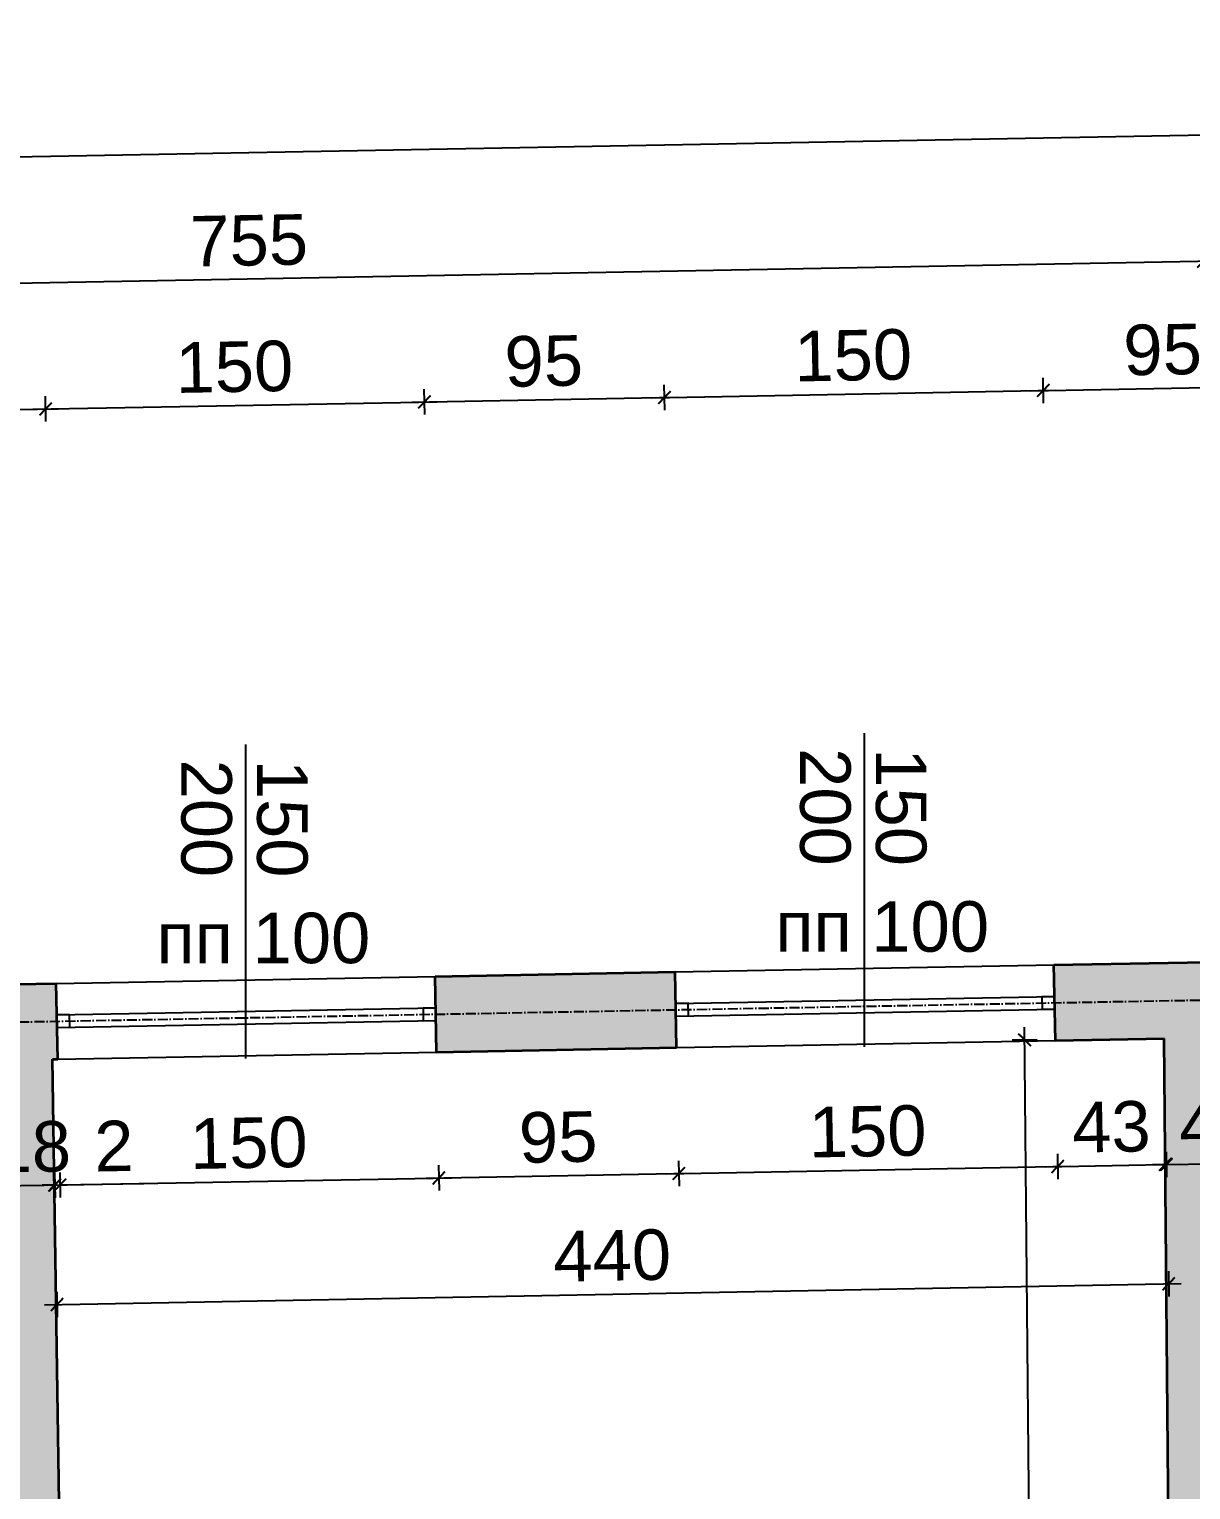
# Model space of a CAD drawing. Header units: inches. Extents: x -72385 to 39588, y -6525 to 66685.
# Drawn here: x -33176 to -32716, y 20660 to 21238 of the extents above; entities that cross this region are included whole.
import ezdxf

# ---------------------------------------------------------------- set-up
doc = ezdxf.new("R2010")
doc.units = ezdxf.units.IN
doc.header["$MEASUREMENT"] = 0
doc.linetypes.add('DashDot', pattern=[0.6, 0.4, -0.1, 0, -0.1])
for name, color, linetype, lineweight in [('Изгледни линии', 253, 'Continuous', 25), ('Надписи коти външни', 252, 'Continuous', 25), ('Надписи коти вътрешни', 252, 'Continuous', 25), ('Надписи прозорци', 252, 'Continuous', 25), ('Оси', 252, 'DashDot', 25), ('Прозорци', 251, 'Continuous', 25), ('Разрезни линии', 7, 'Continuous', 35), ('Щрих стени', 254, 'Continuous', 25)]:
    doc.layers.add(name, color=color, linetype=linetype, lineweight=lineweight)
doc.styles.add('Arial Regular', font='arial.ttf')
doc.styles.get("Standard").update_dxf_attribs({"font": 'arial.ttf'})
doc.dimstyles.new('Annotative', dxfattribs={"dimscale": 0, "dimtxt": 20, "dimasz": 5, "dimexe": 5, "dimexo": 5, "dimgap": 5, "dimtad": 1, "dimdec": 0, "dimzin": 0, "dimdsep": 46, "dimtxsty": 'Standard', "dimblk": 'ARCHTICK', "dimcen": 5, "dimdle": 5, "dimadec": 0, "dimazin": 0, "dimtfac": 1, "dimtdec": 0, "dimtofl": 0, "dimtmove": 0, "dimatfit": 3, "dimldrblk": 'ARCHTICK', "dimfxl": 5, "dimfxlon": 1, "dimtolj": 1, "dimtzin": 0, "dimarcsym": 1})

# ---------------------------------------------------------------- blocks, each defined once
blk = doc.blocks.new('_ArchTick')
at = {"color": 0, "linetype": 'ByBlock', "const_width": 0.15}
blk.add_lwpolyline([(-0.5, -0.5), (0.5, 0.5)], dxfattribs=at)
blk = doc.blocks.new('*D3632')
at = {"layer": 'Defpoints', "color": 0, "ltscale": 50, "transparency": 16777216}
for p in [(-33166.96, 20830.58), (-33164.92, 20830.62), (-33164, 20780.79)]:
    blk.add_point(p, dxfattribs=at)
at = {"layer": 'Надписи коти вътрешни', "color": 0, "lineweight": -2, "ltscale": 50, "transparency": 16777216}
for p, q in [((-33166.03, 20780.75), (-33171.03, 20780.66)), ((-33166.12, 20785.75), (-33165.94, 20775.75)), ((-33164.09, 20785.79), (-33163.9, 20775.79)), ((-33164, 20780.79), (-33130.75, 20781.4))]:
    blk.add_line(p, q, dxfattribs=at)
at = {"layer": 'Надписи коти вътрешни', "color": 0, "lineweight": -2, "ltscale": 50, "transparency": 16777216, "xscale": 5, "yscale": 5, "zscale": 5}
for p, rotation in [((-33166.03, 20780.75), 1.062315361727215), ((-33164, 20780.79), 181.0623153617273)]:
    blk.add_blockref('_ArchTick', p, dxfattribs=dict(at, rotation=rotation))
at = {"layer": 'Надписи коти вътрешни', "color": 0, "ltscale": 50, "transparency": 16777216, "insert": (-33142.65, 20796.23), "char_height": 20, "attachment_point": 5, "rotation": 1.06232}
blk.add_mtext('\\A1;2', dxfattribs=at)
blk = doc.blocks.new('*D3633')
at = {"layer": 'Defpoints', "color": 0, "ltscale": 50, "transparency": 16777216}
for p in [(-33014.95, 20833.4), (-33164.92, 20830.62), (-33014.02, 20783.57)]:
    blk.add_point(p, dxfattribs=at)
at = {"layer": 'Надписи коти вътрешни', "color": 0, "lineweight": -2, "ltscale": 50, "transparency": 16777216}
for p, q in [((-33014.11, 20788.57), (-33013.93, 20778.57)), ((-33168.99, 20780.69), (-33009.02, 20783.66)), ((-33164.09, 20785.79), (-33163.9, 20775.79))]:
    blk.add_line(p, q, dxfattribs=at)
at = {"layer": 'Надписи коти вътрешни', "color": 0, "lineweight": -2, "ltscale": 50, "transparency": 16777216, "xscale": 5, "yscale": 5, "zscale": 5}
for p, rotation in [((-33014.02, 20783.57), 1.062315361854929), ((-33164, 20780.79), 181.0623153618549)]:
    blk.add_blockref('_ArchTick', p, dxfattribs=dict(at, rotation=rotation))
at = {"layer": 'Надписи коти вътрешни', "color": 0, "ltscale": 50, "transparency": 16777216, "insert": (-33089.29, 20797.39), "char_height": 20, "attachment_point": 5, "rotation": 1.06232}
blk.add_mtext('\\A1;150', dxfattribs=at)
blk = doc.blocks.new('*D3634')
at = {"layer": 'Defpoints', "color": 0, "ltscale": 50, "transparency": 16777216}
for p in [(-33014.95, 20833.4), (-32919.96, 20835.16), (-32919.04, 20785.33)]:
    blk.add_point(p, dxfattribs=at)
at = {"layer": 'Надписи коти вътрешни', "color": 0, "lineweight": -2, "ltscale": 50, "transparency": 16777216}
for p, q in [((-33014.11, 20788.57), (-33013.93, 20778.57)), ((-32919.13, 20790.33), (-32918.95, 20780.33)), ((-33019.02, 20783.47), (-32914.04, 20785.42))]:
    blk.add_line(p, q, dxfattribs=at)
at = {"layer": 'Надписи коти вътрешни', "color": 0, "lineweight": -2, "ltscale": 50, "transparency": 16777216, "xscale": 5, "yscale": 5, "zscale": 5}
for p, rotation in [((-33014.02, 20783.57), 181.0623153618616), ((-32919.04, 20785.33), 1.062315361861633)]:
    blk.add_blockref('_ArchTick', p, dxfattribs=dict(at, rotation=rotation))
at = {"layer": 'Надписи коти вътрешни', "color": 0, "ltscale": 50, "transparency": 16777216, "insert": (-32966.81, 20799.66), "char_height": 20, "attachment_point": 5, "rotation": 1.06232}
blk.add_mtext('\\A1;95', dxfattribs=at)
blk = doc.blocks.new('*D3635')
at = {"layer": 'Defpoints', "color": 0, "ltscale": 50, "transparency": 16777216}
for p in [(-32919.96, 20835.16), (-32769.99, 20837.94), (-32769.06, 20788.11)]:
    blk.add_point(p, dxfattribs=at)
at = {"layer": 'Надписи коти вътрешни', "color": 0, "lineweight": -2, "ltscale": 50, "transparency": 16777216}
for p, q in [((-32769.16, 20793.11), (-32768.97, 20783.11)), ((-32924.04, 20785.24), (-32764.06, 20788.2)), ((-32919.13, 20790.33), (-32918.95, 20780.33))]:
    blk.add_line(p, q, dxfattribs=at)
at = {"layer": 'Надписи коти вътрешни', "color": 0, "lineweight": -2, "ltscale": 50, "transparency": 16777216, "xscale": 5, "yscale": 5, "zscale": 5}
for p, rotation in [((-32919.04, 20785.33), 181.0623153618549), ((-32769.06, 20788.11), 1.062315361854929)]:
    blk.add_blockref('_ArchTick', p, dxfattribs=dict(at, rotation=rotation))
at = {"layer": 'Надписи коти вътрешни', "color": 0, "ltscale": 50, "transparency": 16777216, "insert": (-32844.33, 20801.93), "char_height": 20, "attachment_point": 5, "rotation": 1.06232}
blk.add_mtext('\\A1;150', dxfattribs=at)
blk = doc.blocks.new('*D3636')
at = {"layer": 'Defpoints', "color": 0, "ltscale": 50, "transparency": 16777216}
for p in [(-32726.95, 20838.74), (-32769.99, 20837.94), (-32726.03, 20788.91)]:
    blk.add_point(p, dxfattribs=at)
at = {"layer": 'Надписи коти вътрешни', "color": 0, "lineweight": -2, "ltscale": 50, "transparency": 16777216}
for p, q in [((-32769.16, 20793.11), (-32768.97, 20783.11)), ((-32726.12, 20793.91), (-32725.93, 20783.91)), ((-32774.06, 20788.02), (-32721.03, 20789))]:
    blk.add_line(p, q, dxfattribs=at)
at = {"layer": 'Надписи коти вътрешни', "color": 0, "lineweight": -2, "ltscale": 50, "transparency": 16777216, "xscale": 5, "yscale": 5, "zscale": 5}
for p, rotation in [((-32726.03, 20788.91), 1.062315361853606), ((-32769.06, 20788.11), 181.0623153618536)]:
    blk.add_blockref('_ArchTick', p, dxfattribs=dict(at, rotation=rotation))
at = {"layer": 'Надписи коти вътрешни', "color": 0, "ltscale": 50, "transparency": 16777216, "insert": (-32747.83, 20803.72), "char_height": 20, "attachment_point": 5, "rotation": 1.06232}
blk.add_mtext('\\A1;43', dxfattribs=at)
blk = doc.blocks.new('*D3637')
at = {"layer": 'Defpoints', "color": 0, "ltscale": 50, "transparency": 16777216}
for p in [(-32726.95, 20838.74), (-33166.96, 20830.58), (-32725.15, 20741.63)]:
    blk.add_point(p, dxfattribs=at)
at = {"layer": 'Надписи коти вътрешни', "color": 0, "lineweight": -2, "ltscale": 50, "transparency": 16777216}
for p, q in [((-32725.24, 20746.63), (-32725.06, 20736.63)), ((-33170.15, 20733.38), (-32720.15, 20741.72)), ((-33165.25, 20738.47), (-33165.06, 20728.47))]:
    blk.add_line(p, q, dxfattribs=at)
at = {"layer": 'Надписи коти вътрешни', "color": 0, "lineweight": -2, "ltscale": 50, "transparency": 16777216, "xscale": 5, "yscale": 5, "zscale": 5}
for p, rotation in [((-32725.15, 20741.63), 1.062315361858555), ((-33165.16, 20733.47), 181.0623153618586)]:
    blk.add_blockref('_ArchTick', p, dxfattribs=dict(at, rotation=rotation))
at = {"layer": 'Надписи коти вътрешни', "color": 0, "ltscale": 50, "transparency": 16777216, "insert": (-32945.43, 20752.76), "char_height": 20, "attachment_point": 5, "rotation": 1.06232}
blk.add_mtext('\\A1;440', dxfattribs=at)
blk = doc.blocks.new('*D3638')
at = {"layer": 'Defpoints', "color": 0, "ltscale": 50, "transparency": 16777216}
for p in [(-32782.14, 20838.23), (-32726.95, 20838.74), (-32721.04, 20206.13)]:
    blk.add_point(p, dxfattribs=at)
at = {"layer": 'Надписи коти вътрешни', "color": 0, "lineweight": -2, "ltscale": 50, "transparency": 16777216}
for p, q in [((-32777.14, 20838.27), (-32787.13, 20838.18)), ((-32776.17, 20200.61), (-32782.18, 20843.23)), ((-32771.22, 20205.66), (-32781.22, 20205.57))]:
    blk.add_line(p, q, dxfattribs=at)
at = {"layer": 'Надписи коти вътрешни', "color": 0, "lineweight": -2, "ltscale": 50, "transparency": 16777216, "xscale": 5, "yscale": 5, "zscale": 5}
for p, rotation in [((-32782.14, 20838.23), 90.5356412628435), ((-32776.22, 20205.61), 270.5356412628435)]:
    blk.add_blockref('_ArchTick', p, dxfattribs=dict(at, rotation=rotation))
at = {"layer": 'Надписи коти вътрешни', "color": 0, "ltscale": 50, "transparency": 16777216, "insert": (-32763.96, 20522.06), "char_height": 20, "attachment_point": 5, "rotation": 270.53564}
blk.add_mtext('\\A1;633', dxfattribs=at)
blk = doc.blocks.new('*D6758')
at = {"layer": 'Defpoints', "color": 0, "ltscale": 10, "transparency": 16777216}
for p in [(-33169.69, 21088.08), (-33260.46, 20858.86), (-33165.48, 20860.62)]:
    blk.add_point(p, dxfattribs=at)
at = {"layer": 'Надписи коти външни', "color": 0, "lineweight": -2, "ltscale": 10, "transparency": 16777216}
for p, q in [((-33169.6, 21083.08), (-33169.79, 21093.08)), ((-33269.68, 21086.22), (-33164.69, 21088.17)), ((-33264.58, 21081.32), (-33264.77, 21091.32))]:
    blk.add_line(p, q, dxfattribs=at)
at = {"layer": 'Надписи коти външни', "color": 0, "lineweight": -2, "ltscale": 10, "transparency": 16777216, "xscale": 5, "yscale": 5, "zscale": 5}
for p, rotation in [((-33264.68, 21086.32), 181.0623153618616), ((-33169.69, 21088.08), 1.062315361861633)]:
    blk.add_blockref('_ArchTick', p, dxfattribs=dict(at, rotation=rotation))
at = {"layer": 'Надписи коти външни', "color": 0, "ltscale": 10, "transparency": 16777216, "insert": (-33217.47, 21102.41), "char_height": 20, "attachment_point": 5, "rotation": 1.06232}
blk.add_mtext('\\A1;95', dxfattribs=at)
blk = doc.blocks.new('*D6759')
at = {"layer": 'Defpoints', "color": 0, "ltscale": 10, "transparency": 16777216}
for p in [(-33019.72, 21090.86), (-33015.5, 20863.4), (-33165.48, 20860.62)]:
    blk.add_point(p, dxfattribs=at)
at = {"layer": 'Надписи коти външни', "color": 0, "lineweight": -2, "ltscale": 10, "transparency": 16777216}
for p, q in [((-33169.6, 21083.08), (-33169.79, 21093.08)), ((-33019.63, 21085.86), (-33019.81, 21095.86)), ((-33174.69, 21087.98), (-33014.72, 21090.95))]:
    blk.add_line(p, q, dxfattribs=at)
at = {"layer": 'Надписи коти външни', "color": 0, "lineweight": -2, "ltscale": 10, "transparency": 16777216, "xscale": 5, "yscale": 5, "zscale": 5}
for p, rotation in [((-33019.72, 21090.86), 1.062315361857817), ((-33169.69, 21088.08), 181.0623153618578)]:
    blk.add_blockref('_ArchTick', p, dxfattribs=dict(at, rotation=rotation))
at = {"layer": 'Надписи коти външни', "color": 0, "ltscale": 10, "transparency": 16777216, "insert": (-33094.99, 21104.68), "char_height": 20, "attachment_point": 5, "rotation": 1.06232}
blk.add_mtext('\\A1;150', dxfattribs=at)
blk = doc.blocks.new('*D6760')
at = {"layer": 'Defpoints', "color": 0, "ltscale": 10, "transparency": 16777216}
for p in [(-32924.74, 21092.62), (-33015.5, 20863.4), (-32920.52, 20865.16)]:
    blk.add_point(p, dxfattribs=at)
at = {"layer": 'Надписи коти външни', "color": 0, "lineweight": -2, "ltscale": 10, "transparency": 16777216}
for p, q in [((-33024.72, 21090.77), (-32919.74, 21092.71)), ((-33019.63, 21085.86), (-33019.81, 21095.86)), ((-32924.64, 21087.62), (-32924.83, 21097.62))]:
    blk.add_line(p, q, dxfattribs=at)
at = {"layer": 'Надписи коти външни', "color": 0, "lineweight": -2, "ltscale": 10, "transparency": 16777216, "xscale": 5, "yscale": 5, "zscale": 5}
for p, rotation in [((-33019.72, 21090.86), 181.0623153618573), ((-32924.74, 21092.62), 1.062315361857244)]:
    blk.add_blockref('_ArchTick', p, dxfattribs=dict(at, rotation=rotation))
at = {"layer": 'Надписи коти външни', "color": 0, "ltscale": 10, "transparency": 16777216, "insert": (-32972.51, 21106.95), "char_height": 20, "attachment_point": 5, "rotation": 1.06232}
blk.add_mtext('\\A1;95', dxfattribs=at)
blk = doc.blocks.new('*D6761')
at = {"layer": 'Defpoints', "color": 0, "ltscale": 10, "transparency": 16777216}
for p in [(-32774.76, 21095.4), (-32770.54, 20867.94), (-32920.52, 20865.16)]:
    blk.add_point(p, dxfattribs=at)
at = {"layer": 'Надписи коти външни', "color": 0, "lineweight": -2, "ltscale": 10, "transparency": 16777216}
for p, q in [((-32774.67, 21090.4), (-32774.85, 21100.4)), ((-32929.74, 21092.53), (-32769.76, 21095.49)), ((-32924.64, 21087.62), (-32924.83, 21097.62))]:
    blk.add_line(p, q, dxfattribs=at)
at = {"layer": 'Надписи коти външни', "color": 0, "lineweight": -2, "ltscale": 10, "transparency": 16777216, "xscale": 5, "yscale": 5, "zscale": 5}
for p, rotation in [((-32924.74, 21092.62), 181.0623153618535), ((-32774.76, 21095.4), 1.062315361853542)]:
    blk.add_blockref('_ArchTick', p, dxfattribs=dict(at, rotation=rotation))
at = {"layer": 'Надписи коти външни', "color": 0, "ltscale": 10, "transparency": 16777216, "insert": (-32850.03, 21109.22), "char_height": 20, "attachment_point": 5, "rotation": 1.06232}
blk.add_mtext('\\A1;150', dxfattribs=at)
blk = doc.blocks.new('*D6771')
at = {"layer": 'Defpoints', "color": 0, "ltscale": 10, "transparency": 16777216}
for p in [(-32679.78, 21097.16), (-32770.54, 20867.94), (-32675.56, 20869.7)]:
    blk.add_point(p, dxfattribs=at)
at = {"layer": 'Надписи коти външни', "color": 0, "lineweight": -2, "ltscale": 10, "transparency": 16777216}
for p, q in [((-32774.67, 21090.4), (-32774.85, 21100.4)), ((-32679.69, 21092.16), (-32679.87, 21102.16)), ((-32779.76, 21095.31), (-32674.78, 21097.25))]:
    blk.add_line(p, q, dxfattribs=at)
at = {"layer": 'Надписи коти външни', "color": 0, "lineweight": -2, "ltscale": 10, "transparency": 16777216, "xscale": 5, "yscale": 5, "zscale": 5}
for p, rotation in [((-32679.78, 21097.16), 1.062315361861557), ((-32774.76, 21095.4), 181.0623153618616)]:
    blk.add_blockref('_ArchTick', p, dxfattribs=dict(at, rotation=rotation))
at = {"layer": 'Надписи коти външни', "color": 0, "ltscale": 10, "transparency": 16777216, "insert": (-32727.55, 21111.49), "char_height": 20, "attachment_point": 5, "rotation": 1.06232}
blk.add_mtext('\\A1;95', dxfattribs=at)
blk = doc.blocks.new('*D6808')
at = {"layer": 'Defpoints', "color": 0, "ltscale": 10, "transparency": 16777216}
for p in [(-30724.14, 21233.44), (-30718.06, 20906), (-33769.53, 20849.42)]:
    blk.add_point(p, dxfattribs=at)
at = {"layer": 'Надписи коти външни', "color": 0, "lineweight": -2, "ltscale": 10, "transparency": 16777216}
for p, q in [((-30724.04, 21228.44), (-30724.23, 21238.44)), ((-33780.6, 21176.77), (-30719.14, 21233.54)), ((-33775.51, 21171.86), (-33775.69, 21181.86))]:
    blk.add_line(p, q, dxfattribs=at)
at = {"layer": 'Надписи коти външни', "color": 0, "lineweight": -2, "ltscale": 10, "transparency": 16777216, "xscale": 5, "yscale": 5, "zscale": 5}
for p, rotation in [((-30724.14, 21233.44), 1.062315361859038), ((-33775.6, 21176.86), 181.062315361859)]:
    blk.add_blockref('_ArchTick', p, dxfattribs=dict(at, rotation=rotation))
at = {"layer": 'Надписи коти външни', "color": 0, "ltscale": 10, "transparency": 16777216, "insert": (-32250.15, 21220.37), "char_height": 20, "attachment_point": 5, "rotation": 1.06232}
blk.add_mtext('\\A1;3052', dxfattribs=at)
blk = doc.blocks.new('*D6836')
at = {"layer": 'Defpoints', "color": 0, "ltscale": 10, "transparency": 16777216}
for p in [(-32711.42, 21146.56), (-32706, 20854.13), (-33460.87, 20840.14)]:
    blk.add_point(p, dxfattribs=at)
at = {"layer": 'Надписи коти външни', "color": 0, "lineweight": -2, "ltscale": 10, "transparency": 16777216}
for p, q in [((-32711.33, 21141.56), (-32711.51, 21151.56)), ((-33471.29, 21132.47), (-32706.42, 21146.66)), ((-33466.2, 21127.57), (-33466.38, 21137.57))]:
    blk.add_line(p, q, dxfattribs=at)
at = {"layer": 'Надписи коти външни', "color": 0, "lineweight": -2, "ltscale": 10, "transparency": 16777216, "xscale": 5, "yscale": 5, "zscale": 5}
for p, rotation in [((-32711.42, 21146.56), 1.062315361859242), ((-33466.29, 21132.57), 181.0623153618592)]:
    blk.add_blockref('_ArchTick', p, dxfattribs=dict(at, rotation=rotation))
at = {"layer": 'Надписи коти външни', "color": 0, "ltscale": 10, "transparency": 16777216, "insert": (-33089.14, 21154.73), "char_height": 20, "attachment_point": 5, "rotation": 1.06232}
blk.add_mtext('\\A1;755', dxfattribs=at)
blk = doc.blocks.new('*D7523')
at = {"layer": 'Defpoints', "color": 0, "ltscale": 10, "transparency": 16777216}
for p in [(-33184.31, 20820.76), (-33166.81, 20821.02), (-33166.2, 20780.73)]:
    blk.add_point(p, dxfattribs=at)
at = {"layer": 'Надписи коти вътрешни', "color": 0, "lineweight": -2, "ltscale": 10, "transparency": 16777216}
for p, q in [((-33188.7, 20780.39), (-33161.2, 20780.8)), ((-33183.77, 20785.46), (-33183.62, 20775.46)), ((-33166.28, 20785.73), (-33166.12, 20775.73))]:
    blk.add_line(p, q, dxfattribs=at)
at = {"layer": 'Надписи коти вътрешни', "color": 0, "lineweight": -2, "ltscale": 10, "transparency": 16777216, "xscale": 5, "yscale": 5, "zscale": 5}
for p, rotation in [((-33183.7, 20780.46), 180.8682083480875), ((-33166.2, 20780.73), 0.8682083480875097)]:
    blk.add_blockref('_ArchTick', p, dxfattribs=dict(at, rotation=rotation))
at = {"layer": 'Надписи коти вътрешни', "color": 0, "ltscale": 10, "transparency": 16777216, "insert": (-33175.18, 20795.81), "char_height": 20, "attachment_point": 5, "rotation": 0.86821}
blk.add_mtext('\\A1;18', dxfattribs=at)
blk = doc.blocks.new('*D7524')
at = {"layer": 'Defpoints', "color": 0, "ltscale": 10, "transparency": 16777216}
for p in [(-32726.74, 20816.69), (-32684.25, 20817.09), (-32683.99, 20789.35)]:
    blk.add_point(p, dxfattribs=at)
at = {"layer": 'Надписи коти вътрешни', "color": 0, "lineweight": -2, "ltscale": 10, "transparency": 16777216}
for p, q in [((-32726.53, 20793.95), (-32726.44, 20783.95)), ((-32684.03, 20794.35), (-32683.94, 20784.35)), ((-32731.48, 20788.9), (-32678.99, 20789.39))]:
    blk.add_line(p, q, dxfattribs=at)
at = {"layer": 'Надписи коти вътрешни', "color": 0, "lineweight": -2, "ltscale": 10, "transparency": 16777216, "xscale": 5, "yscale": 5, "zscale": 5}
for p, rotation in [((-32726.48, 20788.95), 180.5356412628433), ((-32683.99, 20789.35), 0.5356412628433112)]:
    blk.add_blockref('_ArchTick', p, dxfattribs=dict(at, rotation=rotation))
at = {"layer": 'Надписи коти вътрешни', "color": 0, "ltscale": 10, "transparency": 16777216, "insert": (-32705.38, 20804.37), "char_height": 20, "attachment_point": 5, "rotation": 0.53564}
blk.add_mtext('\\A1;43', dxfattribs=at)

msp = doc.modelspace()

# ---------------------------------------------------------------- hatches: boundary and pattern name
at = {"layer": 'Щрих стени', "ltscale": 10}
h = msp.add_hatch(color=256, dxfattribs=at)
h.dxf.hatch_style = 1
h.paths.add_polyline_path([(-33424.41, 20825.81), (-33409.88, 20826.08), (-33410.43, 20856.07), (-33505.42, 20854.31), (-33504.86, 20824.32), (-33481.9, 20824.74), (-33472.41, 20198.52), (-33497.41, 20198.1), (-33497.03, 20173.1), (-33572.02, 20171.84), (-33571.55, 20140.94), (-33394.07, 20143.64), (-33394.55, 20174.82), (-33414.54, 20174.48)])
h.paths.add_polyline_path([(-33165.48, 20860.62), (-33260.46, 20858.86), (-33259.9, 20828.86), (-33184.45, 20830.26), (-33174.58, 20178.51), (-33294.56, 20176.5), (-33294.08, 20145.17), (-32994.12, 20149.73), (-32994.6, 20181.53), (-33157.08, 20178.81), (-33166.96, 20830.58), (-33164.92, 20830.62)])
h.paths.add_polyline_path([(-32920.52, 20865.16), (-33015.5, 20863.4), (-33014.95, 20833.4), (-32919.96, 20835.16)])
h.paths.add_polyline_path([(-32675.56, 20869.7), (-32770.54, 20867.94), (-32769.99, 20837.94), (-32726.95, 20838.74), (-32721.04, 20206.13), (-32741.03, 20205.79), (-32740.85, 20185.79), (-32894.62, 20183.21), (-32894.13, 20151.26), (-32675.38, 20154.59), (-32505.74, 20157.73), (-32506.58, 20202.72), (-32678.47, 20199.53), (-32684.31, 20824.53), (-32674.73, 20824.71)])
h.paths.add_polyline_path([(-33408.82, 19895.99), (-33455.16, 19894.98), (-33454.84, 19881.19), (-33533.47, 19879.36), (-33532.77, 19849.37), (-33407.81, 19852.28)])
h.paths.add_polyline_path([(-33133.89, 19902.02), (-33258.86, 19899.28), (-33257.85, 19855.77), (-33132.88, 19858.68)])
h.paths.add_polyline_path([(-32858.95, 19908.04), (-32983.92, 19905.3), (-32982.92, 19862.17), (-32857.95, 19865.08)])
h.paths.add_polyline_path([(-32584.02, 19914.06), (-32708.99, 19911.32), (-32707.99, 19868.57), (-32583.03, 19871.48)])
h.paths.add_polyline_path([(-32309.09, 19920.08), (-32434.06, 19917.34), (-32433.07, 19874.97), (-32308.1, 19877.88)])
h.paths.add_polyline_path([(-32034.15, 19926.1), (-32159.12, 19923.37), (-32158.14, 19881.37), (-32033.18, 19884.28)])
h.paths.add_polyline_path([(-31720.7, 20262.71), (-31763.19, 20262.22), (-31762.9, 20236.51), (-31802.89, 20235.77), (-31802.66, 20215.77), (-32201.63, 20208.37), (-32217.48, 20833.19), (-32184.81, 20833.79), (-32185.64, 20878.79), (-32280.63, 20877.02), (-32279.79, 20832.03), (-32247.48, 20832.63), (-32231.62, 20207.82), (-32406.59, 20204.57), (-32405.76, 20159.59), (-31749.65, 20171.75), (-31749.25, 20137.69), (-31719.26, 20138.04)])
h.paths.add_polyline_path([(-32430.6, 20874.24), (-32525.59, 20872.48), (-32524.75, 20827.49), (-32429.77, 20829.25)])
h.paths.add_polyline_path([(-31940.69, 20883.33), (-32035.67, 20881.57), (-32034.84, 20836.57), (-31939.85, 20838.34)])

# ---------------------------------------------------------------- linework, layer by layer
at = {"layer": 'Изгледни линии', "ltscale": 50}
for p, q in [((-32920.52, 20865.16), (-32770.54, 20867.94)), ((-33165.48, 20860.62), (-33015.5, 20863.4)), ((-33164.92, 20830.62), (-33014.95, 20833.4)), ((-32919.96, 20835.16), (-32769.99, 20837.94))]:
    msp.add_line(p, q, dxfattribs=at)
at = {"layer": 'Надписи прозорци', "ltscale": 50}
for p, q in [((-32845.53, 20835.45), (-32845.53, 20959.7)), ((-33090.49, 20830.91), (-33090.49, 20955.15))]:
    msp.add_line(p, q, dxfattribs=at)
at = {"layer": 'Оси', "ltscale": 10}
msp.add_line((-35083.09, 20810.06), (-30346.4, 20897.89), dxfattribs=at)
at = {"layer": 'Прозорци', "ltscale": 50}
for p, q in [((-33165.24, 20848.12), (-33015.27, 20850.9)), ((-32920.29, 20852.66), (-32770.31, 20855.44)), ((-32920.19, 20847.66), (-32770.22, 20850.44)), ((-33165.15, 20843.12), (-33015.18, 20845.9))]:
    msp.add_line(p, q, dxfattribs=at)
for points in [[(-33020.18, 20845.81), (-33015.18, 20845.9), (-33015.27, 20850.9), (-33020.27, 20850.81), (-33020.18, 20845.81)], [(-32920.19, 20847.66), (-32915.19, 20847.75), (-32915.29, 20852.75), (-32920.29, 20852.66), (-32920.19, 20847.66)], [(-32775.22, 20850.35), (-32770.22, 20850.44), (-32770.31, 20855.44), (-32775.31, 20855.35), (-32775.22, 20850.35)], [(-33165.15, 20843.12), (-33160.15, 20843.21), (-33160.25, 20848.21), (-33165.24, 20848.12), (-33165.15, 20843.12)]]:
    msp.add_lwpolyline(points, dxfattribs=at)
at = {"layer": 'Разрезни линии', "ltscale": 50}
for p, q in [((-32770.54, 20867.94), (-32675.56, 20869.7)), ((-32769.99, 20837.94), (-32770.54, 20867.94)), ((-33015.5, 20863.4), (-32920.52, 20865.16)), ((-33014.95, 20833.4), (-33015.5, 20863.4)), ((-32919.96, 20835.16), (-32920.52, 20865.16)), ((-33260.46, 20858.86), (-33165.48, 20860.62)), ((-33164.92, 20830.62), (-33165.48, 20860.62)), ((-32769.99, 20837.94), (-32726.95, 20838.74)), ((-32721.04, 20206.13), (-32726.95, 20838.74)), ((-33014.95, 20833.4), (-32919.96, 20835.16)), ((-33166.96, 20830.58), (-33164.92, 20830.62)), ((-33157.08, 20178.81), (-33166.96, 20830.58))]:
    msp.add_line(p, q, dxfattribs=at)

# ---------------------------------------------------------------- texts
at = {"layer": 'Надписи прозорци', "ltscale": 100, "char_height": 20, "width": 180.4891, "attachment_point": 1, "rotation": 270, "style": 'Arial Regular'}
for s, insert in [('200', (-32851.02, 20953.79)), ('150', (-32821.02, 20953.71)), ('200', (-33095.97, 20949.25)), ('150', (-33065.97, 20949.17))]:
    msp.add_mtext(s, dxfattribs=dict(at, insert=insert))
at = {"layer": 'Надписи прозорци', "ltscale": 100, "char_height": 20, "width": 180.4891, "attachment_point": 1, "style": 'Arial Regular'}
for insert in [(-32880.85, 20893.15), (-33125.8, 20888.61)]:
    msp.add_mtext('пп 100', dxfattribs=dict(at, insert=insert))

# ---------------------------------------------------------------- dimensions: what is measured, and where the dimension line sits
at = {"layer": 'Надписи коти външни', "ltscale": 10}
for p1, p2, distance, picture, middle in [((-33769.53, 20849.42), (-30718.06, 20906), 327.5, '*D6808', (-32250.15, 21220.37)), ((-33460.87, 20840.14), (-32706, 20854.13), 292.48, '*D6836', (-33089.14, 21154.73)), ((-32920.52, 20865.16), (-32770.54, 20867.94), 227.5, '*D6761', (-32850.03, 21109.22)), ((-32770.54, 20867.94), (-32675.56, 20869.7), 227.5, '*D6771', (-32727.55, 21111.49)), ((-33260.46, 20858.86), (-33165.48, 20860.62), 227.5, '*D6758', (-33217.47, 21102.41)), ((-33165.48, 20860.62), (-33015.5, 20863.4), 227.5, '*D6759', (-33094.99, 21104.68)), ((-33015.5, 20863.4), (-32920.52, 20865.16), 227.5, '*D6760', (-32972.51, 21106.95))]:
    dim = msp.add_aligned_dim(p1=p1, p2=p2, distance=distance, dimstyle='Annotative', override={"dimscale": 0, "dimtix": 0, "dimtofl": 0, "dimtmove": 0, "dimatfit": 3}, dxfattribs=at)
    dim.commit()
    dim.dimension.update_dxf_attribs({"geometry": picture, "text_midpoint": middle})
at = {"layer": 'Надписи коти вътрешни', "ltscale": 50}
for p1, p2, distance, picture, middle in [((-33166.96, 20830.58), (-32726.95, 20838.74), -97.13, '*D3637', (-32945.43, 20752.76)), ((-32721.04, 20206.13), (-32726.95, 20838.74), 55.19, '*D3638', (-32763.96, 20522.06)), ((-32769.99, 20837.94), (-32726.95, 20838.74), -49.84, '*D3636', (-32747.83, 20803.72)), ((-33164.92, 20830.62), (-33014.95, 20833.4), -49.84, '*D3633', (-33089.29, 20797.39)), ((-33014.95, 20833.4), (-32919.96, 20835.16), -49.84, '*D3634', (-32966.81, 20799.66)), ((-32919.96, 20835.16), (-32769.99, 20837.94), -49.84, '*D3635', (-32844.33, 20801.93)), ((-33166.96, 20830.58), (-33164.92, 20830.62), -49.84, '*D3632', (-33142.65, 20796.23))]:
    dim = msp.add_aligned_dim(p1=p1, p2=p2, distance=distance, dimstyle='Annotative', override={"dimscale": 0, "dimtix": 0, "dimtofl": 0, "dimtmove": 0, "dimatfit": 3}, dxfattribs=at)
    dim.commit()
    dim.dimension.update_dxf_attribs({"geometry": picture, "text_midpoint": middle})
at = {"layer": 'Надписи коти вътрешни', "ltscale": 10}
dim = msp.add_linear_dim(base=(-33166.2, 20780.73), p1=(-33184.31, 20820.76), p2=(-33166.81, 20821.02), angle=0.86821, dimstyle='Annotative', override={"dimscale": 0, "dimtix": 0, "dimtofl": 0, "dimtmove": 0, "dimatfit": 3}, dxfattribs=at)
dim.commit()
dim.dimension.update_dxf_attribs({"geometry": '*D7523', "text_midpoint": (-33174.95, 20780.6), "dimtype": 129})
dim = msp.add_aligned_dim(p1=(-32726.7434, 20816.6935), p2=(-32684.2452, 20817.0908), distance=-27.7452, dimstyle='Annotative', override={"dimscale": 0, "dimtix": 0, "dimtofl": 0, "dimtmove": 0, "dimatfit": 3}, dxfattribs=at)
dim.commit()
dim.dimension.update_dxf_attribs({"geometry": '*D7524', "text_midpoint": (-32705.3772, 20804.3657)})

doc.saveas('drawing.dxf')
